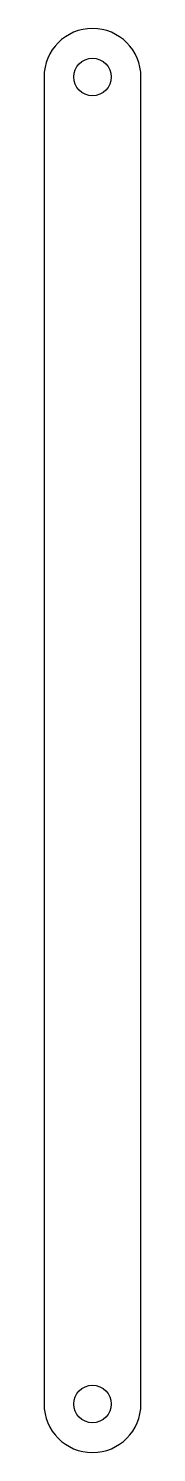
# Model space of a CAD drawing. Header units: millimetres. Extents: x -4 to 4, y -4 to 113.
import ezdxf

# ---------------------------------------------------------------- set-up
doc = ezdxf.new("R2010")
doc.units = ezdxf.units.MM

msp = doc.modelspace()

# ---------------------------------------------------------------- linework, layer by layer
at = {"color": 7, "linetype": 'Continuous', "lineweight": 25}
for p, q in [((-4, 109.41), (-4, 0)), ((4, 0), (4, 109.41))]:
    msp.add_line(p, q, dxfattribs=at)
for centre in [(0, 109.41), (0, 0)]:
    msp.add_circle(centre, 1.55, dxfattribs=at)
for centre, start, end in [((0, 109.41), 0, 180), ((0, 0), 180, 0)]:
    msp.add_arc(centre, 4, start, end, dxfattribs=at)

doc.saveas('drawing.dxf')
